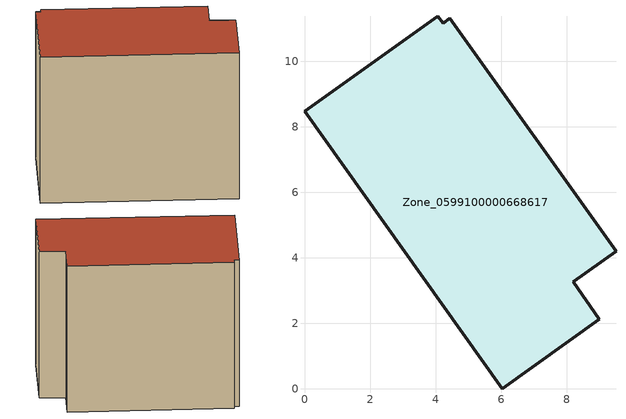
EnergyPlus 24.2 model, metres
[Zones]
Zone_0599100000668617
 floor ground (C_G): 0,8.47 4.07,11.37 4.23,11.15 4.43,11.3 9.51,4.2 8.2,3.27 9,2.12 6.04,0 z0
 wall outside (C_F): 6.04,0 9,2.12 8.2,3.27 9.51,4.2 4.43,11.3 4.23,11.15 4.07,11.37 0,8.47 6.04,0 z0:8.63
 roof outside (C_R): 4.07,11.37 0,8.47 6.04,0 9,2.12 8.2,3.27 9.51,4.2 4.43,11.3 4.23,11.15 z8.63
[BUILDING]
Pand.0599100000668617: North Axis=0; Terrain=City; Loads Convergence Tolerance Value=0.04; Temperature Convergence Tolerance Value=0.4; Solar Distribution=FullExterior; Maximum Number of Warmup Days=25; Minimum Number of Warmup Days=1
[Site:Location]
Rotterdam.The.Hague.AP_ZH_NLD Design_Conditions: Latitude=51.96; Longitude=4.45; Time Zone=1; Elevation=-4.5
[SITE:GROUNDTEMPERATURE:BUILDINGSURFACE]
18, 18, 18, 18, 18, 18, 18, 18, 18, 18, 18, 18
[MATERIAL] Thermal Absorptance=0.9; Solar Absorptance=0.7; Visible Absorptance=0.7
Name | Roughness | Thickness | Conductivity | Density | Specific Heat
G.TI.1992-2005 | MediumSmooth | 0.15 | 0.06 | 540 | 1210
F.TI.1992-2005 | Rough | 0.3 | 0.12 | 1920 | 840
R.TI.1992-2005 | MediumRough | 0.2 | 0.08 | 1500 | 1000
[CONSTRUCTION]
C_G: G.TI.1992-2005
C_F: F.TI.1992-2005
C_R: R.TI.1992-2005
[ZONE]
Zone_0599100000668617: Type=1; Multiplier=1; Ceiling Height=Autocalculate; Volume=Autocalculate; Floor Area=autocalculate; Part of Total Floor Area=Yes
[ZONEINFILTRATION:DESIGNFLOWRATE]
Infil_Zone_0599100000668617: Zone or ZoneList or Space or SpaceList=Zone_0599100000668617; Schedule=AlwaysOn; Design Flow Rate Calculation Method=Flow/Area; Flow Rate per Floor Area=0.0015; Constant Term Coefficient=1; Temperature Term Coefficient=0; Velocity Term Coefficient=0; Velocity Squared Term Coefficient=0
[HVACTEMPLATE:ZONE:IDEALLOADSAIRSYSTEM]
Zone_0599100000668617: Maximum Heating Supply Air Temperature=50; Minimum Cooling Supply Air Temperature=13; Maximum Heating Supply Air Humidity Ratio=0.0156; Minimum Cooling Supply Air Humidity Ratio=0.0077; Heating Limit=NoLimit; Cooling Limit=NoLimit; Dehumidification Control Type=ConstantSensibleHeatRatio; Cooling Sensible Heat Ratio=0.7; Dehumidification Setpoint=60; Humidification Control Type=None; Humidification Setpoint=30; Outdoor Air Method=None; Outdoor Air Flow Rate per Person=0.00944; Outdoor Air Flow Rate per Zone Floor Area=0; Outdoor Air Flow Rate per Zone=0; Demand Controlled Ventilation Type=None; Outdoor Air Economizer Type=NoEconomizer; Heat Recovery Type=None; Sensible Heat Recovery Effectiveness=0.7; Latent Heat Recovery Effectiveness=0.65
[ZONECONTROL:THERMOSTAT]
ThermostatControl_Zone_0599100000668617: Zone or ZoneList=Zone_0599100000668617; Control Type Schedule=DualSetpointControlType; Control 1=Thermostat_Zone_0599100000668617; Temperature Difference Between Cutout And Setpoint=0
[THERMOSTATSETPOINT:DUALSETPOINT]
Thermostat_Zone_0599100000668617: Heating Setpoint Temperature Schedule=HeatingSetpoint_Zone_0599100000668617; Cooling Setpoint Temperature Schedule=CoolingSetpoint_Zone_0599100000668617
[SCHEDULE:COMPACT]
HeatingSetpoint_Zone_0599100000668617: Through: 12/31, For: AllDays, Until: 24:00, 21
CoolingSetpoint_Zone_0599100000668617: Through: 12/31, For: AllDays, Until: 24:00, 24
DualSetpointControlType: Through: 12/31, For: AllDays, Until: 24:00, 4
AlwaysOn: Through: 12/31, For: AllDays, Until: 24:00, 1
